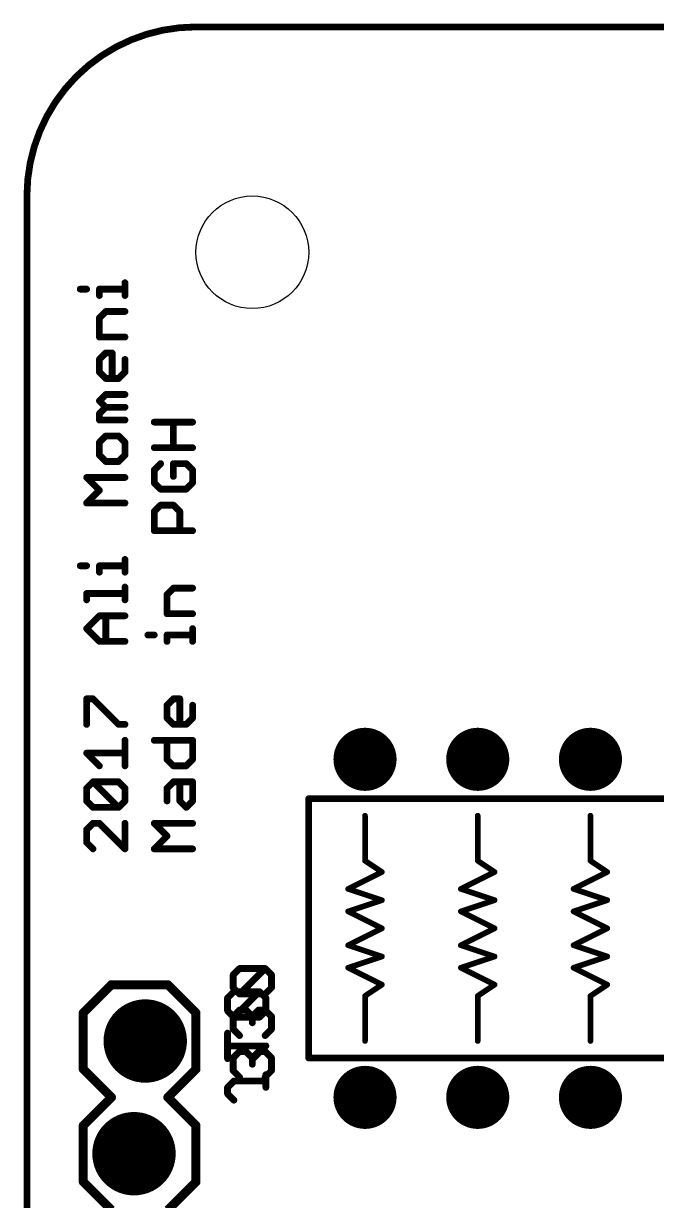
# Model space of a CAD drawing. Extents: x 0 to 144, y 0 to 53.
# Drawn here: x -0.08 to 14.19, y 26.89 to 53.42 of the extents above; entities that cross this region are included whole.
import ezdxf

# ---------------------------------------------------------------- set-up
doc = ezdxf.new("R2010")
doc.units = 0
for name, color, linetype in [('17', 94, 'CONTINUOUS'), ('20', 178, 'CONTINUOUS'), ('21', 250, 'CONTINUOUS'), ('22', 250, 'CONTINUOUS'), ('26', 250, 'CONTINUOUS'), ('28', 250, 'CONTINUOUS'), ('52', 250, 'CONTINUOUS')]:
    doc.layers.add(name, color=color, linetype=linetype)

# ---------------------------------------------------------------- blocks, each defined once
blk = doc.blocks.new('RECT')
blk.add_solid([(-0.5, -0.5), (0.5, -0.5), (-0.5, 0.5), (0.5, 0.5)])
blk = doc.blocks.new('ROUNDP')
at = {"const_width": 0.5}
blk.add_lwpolyline([(0, -0.25, 1), (0, 0.25, 1), (0, -0.25)], format="xyb", dxfattribs=at)

msp = doc.modelspace()

# ---------------------------------------------------------------- linework, layer by layer
at = {"layer": '20'}
for points, const_width in [([(3.81, 53.34, 0.4142), (0, 49.53)], 0.1524), ([(3.81, 53.3781, 1), (3.81, 53.3019)], 0.0762), ([(3.81, 53.3019, 1), (3.81, 53.3781)], 0.0762), ([(0.0381, 49.53, 1), (-0.0381, 49.53)], 0.0762), ([(-0.0381, 49.53, 1), (0.0381, 49.53)], 0.0762)]:
    msp.add_lwpolyline(points, format="xyb", dxfattribs=dict(at, const_width=const_width))
at = {"layer": '20', "const_width": 0.1524}
for points in [[(137.16, 53.34), (3.81, 53.34)], [(0, 49.53), (0, 3.81)]]:
    msp.add_lwpolyline(points, dxfattribs=at)
at = {"layer": '20'}
msp.add_circle((5.08, 48.26), 1.27, dxfattribs=at)
at = {"layer": '21', "const_width": 0.1524}
for points in [[(1.2014, 47.429), (1.3455, 47.429)], [(1.6336, 47.285), (1.6336, 47.429)], [(1.6336, 47.429), (2.2098, 47.429)], [(2.2098, 47.285), (2.2098, 47.5731)], [(1.6336, 46.7816), (1.7776, 46.9257)], [(1.7776, 46.9257), (2.2098, 46.9257)], [(1.6336, 46.3495), (1.6336, 46.7816)], [(2.2098, 46.3495), (1.6336, 46.3495)], [(1.6336, 45.8461), (1.7776, 45.9902)], [(1.6336, 45.558), (1.6336, 45.8461)], [(1.7776, 45.9902), (1.9217, 45.9902)], [(1.9217, 45.9902), (1.9217, 45.4139)], [(2.2098, 45.8461), (2.2098, 45.558)], [(1.7776, 45.4139), (1.6336, 45.558)], [(2.2098, 45.558), (2.0657, 45.4139)], [(2.0657, 45.4139), (1.7776, 45.4139)], [(1.6336, 44.9106), (1.7776, 45.0547)], [(1.7776, 45.0547), (2.2098, 45.0547)], [(1.7776, 44.7665), (1.6336, 44.9106)], [(1.6336, 44.6225), (1.7776, 44.7665)], [(1.7776, 44.7665), (2.2098, 44.7665)], [(1.6336, 44.4784), (1.6336, 44.6225)], [(2.2098, 44.4784), (1.6336, 44.4784)], [(2.8695, 44.431), (3.7338, 44.431)], [(3.3016, 43.8548), (3.3016, 44.431)], [(1.7776, 44.1191), (1.6336, 43.9751)], [(1.6336, 43.9751), (1.6336, 43.687)], [(2.0657, 44.1191), (1.7776, 44.1191)], [(2.2098, 43.9751), (2.0657, 44.1191)], [(2.2098, 43.687), (2.2098, 43.9751)], [(3.7338, 43.8548), (2.8695, 43.8548)], [(1.6336, 43.687), (1.7776, 43.5429)], [(1.7776, 43.5429), (2.0657, 43.5429)], [(2.0657, 43.5429), (2.2098, 43.687)], [(3.0135, 43.4955), (2.8695, 43.3514)], [(3.5897, 43.4955), (3.3016, 43.4955)], [(3.3016, 43.4955), (3.3016, 43.2073)], [(3.7338, 43.3514), (3.5897, 43.4955)], [(1.6336, 42.8955), (1.3455, 43.1836)], [(1.3455, 43.1836), (2.2098, 43.1836)], [(2.8695, 43.3514), (2.8695, 43.0633)], [(3.7338, 43.0633), (3.7338, 43.3514)], [(2.8695, 43.0633), (3.0135, 42.9192)], [(3.0135, 42.9192), (3.5897, 42.9192)], [(3.5897, 42.9192), (3.7338, 43.0633)], [(1.3455, 42.6074), (1.6336, 42.8955)], [(2.2098, 42.6074), (1.3455, 42.6074)], [(2.8695, 42.4159), (3.0135, 42.5599)], [(2.8695, 41.9837), (2.8695, 42.4159)], [(3.0135, 42.5599), (3.3016, 42.5599)], [(3.3016, 42.5599), (3.4457, 42.4159)], [(3.4457, 42.4159), (3.4457, 41.9837)], [(3.7338, 41.9837), (2.8695, 41.9837)], [(2.2098, 41.0482), (2.2098, 41.3363)], [(1.2014, 41.1923), (1.3455, 41.1923)], [(1.6336, 41.0482), (1.6336, 41.1923)], [(1.6336, 41.1923), (2.2098, 41.1923)], [(1.3455, 40.4245), (1.3455, 40.5686)], [(1.3455, 40.5686), (2.2098, 40.5686)], [(2.2098, 40.4245), (2.2098, 40.7126)], [(3.1576, 40.5448), (3.3016, 40.6889)], [(3.1576, 40.1127), (3.1576, 40.5448)], [(3.3016, 40.6889), (3.7338, 40.6889)], [(1.3455, 39.7771), (1.6336, 40.0652)], [(1.6336, 40.0652), (2.2098, 40.0652)], [(1.7776, 39.489), (1.7776, 40.0652)], [(3.7338, 40.1127), (3.1576, 40.1127)], [(1.6336, 39.489), (1.3455, 39.7771)], [(3.7338, 39.489), (3.7338, 39.7771)], [(2.2098, 39.489), (1.6336, 39.489)], [(2.7254, 39.6331), (2.8695, 39.6331)], [(3.1576, 39.489), (3.1576, 39.6331)], [(3.1576, 39.6331), (3.7338, 39.6331)], [(1.3455, 37.618), (1.3455, 38.1942)], [(1.3455, 38.1942), (1.4895, 38.1942)], [(1.4895, 38.1942), (2.0657, 37.618)], [(3.1576, 38.0501), (3.3016, 38.1942)], [(3.3016, 38.1942), (3.4457, 38.1942)], [(3.4457, 38.1942), (3.4457, 37.618)], [(3.1576, 37.762), (3.1576, 38.0501)], [(3.7338, 38.0501), (3.7338, 37.762)], [(2.0657, 37.618), (2.2098, 37.618)], [(3.3016, 37.618), (3.1576, 37.762)], [(3.5897, 37.618), (3.3016, 37.618)], [(3.7338, 37.762), (3.5897, 37.618)], [(2.2098, 36.6824), (2.2098, 37.2587)], [(2.8695, 37.2587), (3.7338, 37.2587)], [(3.1576, 36.8265), (3.1576, 37.2587)], [(3.7338, 37.2587), (3.7338, 36.8265)], [(1.6336, 36.6824), (1.3455, 36.9706)], [(1.3455, 36.9706), (2.2098, 36.9706)], [(3.3016, 36.6824), (3.1576, 36.8265)], [(3.7338, 36.8265), (3.5897, 36.6824)], [(3.5897, 36.6824), (3.3016, 36.6824)], [(1.3455, 36.1791), (1.4895, 36.3231)], [(1.4895, 36.3231), (2.0657, 36.3231)], [(2.0657, 35.7469), (1.4895, 36.3231)], [(2.0657, 36.3231), (2.2098, 36.1791)], [(3.1576, 36.1791), (3.3016, 36.3231)], [(3.3016, 36.3231), (3.7338, 36.3231)], [(3.4457, 35.891), (3.4457, 36.3231)], [(3.7338, 36.3231), (3.7338, 35.891)], [(1.3455, 35.891), (1.3455, 36.1791)], [(2.2098, 36.1791), (2.2098, 35.891)], [(3.1576, 35.891), (3.1576, 36.1791)], [(1.4895, 35.7469), (1.3455, 35.891)], [(2.0657, 35.7469), (1.4895, 35.7469)], [(2.2098, 35.891), (2.0657, 35.7469)], [(3.5897, 35.7469), (3.4457, 35.891)], [(3.7338, 35.891), (3.5897, 35.7469)], [(1.4895, 35.3876), (1.3455, 35.2436)], [(1.3455, 35.2436), (1.3455, 34.9555)], [(1.6336, 35.3876), (1.4895, 35.3876)], [(2.2098, 34.8114), (1.6336, 35.3876)], [(2.2098, 35.3876), (2.2098, 34.8114)], [(3.1576, 35.0995), (2.8695, 35.3876)], [(2.8695, 35.3876), (3.7338, 35.3876)], [(1.3455, 34.9555), (1.4895, 34.8114)], [(2.8695, 34.8114), (3.1576, 35.0995)], [(3.7338, 34.8114), (2.8695, 34.8114)]]:
    msp.add_lwpolyline(points, dxfattribs=at)
at = {"layer": '21', "const_width": 0.0762}
for points in [[(1.2014, 47.4671, 1), (1.2014, 47.3909)], [(1.3455, 47.3909, 1), (1.3455, 47.4671)], [(1.6717, 47.429, 1), (1.5955, 47.429)], [(1.6336, 47.4671, 1), (1.6336, 47.3909)], [(2.2479, 47.5731, 1), (2.1717, 47.5731)], [(2.2098, 47.3909, 1), (2.2098, 47.4671)], [(1.5955, 47.285, 1), (1.6717, 47.285)], [(2.1717, 47.285, 1), (2.2479, 47.285)], [(1.7776, 46.9638, 1), (1.7776, 46.8876)], [(1.8046, 46.8988, 1), (1.7507, 46.9526)], [(2.2098, 46.8876, 1), (2.2098, 46.9638)], [(1.6066, 46.8086, 1), (1.6605, 46.7547)], [(1.6717, 46.7816, 1), (1.5955, 46.7816)], [(1.6336, 46.3876, 1), (1.6336, 46.3114)], [(1.5955, 46.3495, 1), (1.6717, 46.3495)], [(2.2098, 46.3114, 1), (2.2098, 46.3876)], [(1.6066, 45.8731, 1), (1.6605, 45.8192)], [(1.6717, 45.8461, 1), (1.5955, 45.8461)], [(1.7776, 46.0283, 1), (1.7776, 45.9521)], [(1.8046, 45.9632, 1), (1.7507, 46.0171)], [(1.9598, 45.9902, 1), (1.8836, 45.9902)], [(1.9217, 45.9521, 1), (1.9217, 46.0283)], [(2.2479, 45.8461, 1), (2.1717, 45.8461)], [(1.6605, 45.5849, 1), (1.6066, 45.5311)], [(2.2367, 45.5311, 1), (2.1829, 45.5849)], [(1.5955, 45.558, 1), (1.6717, 45.558)], [(1.7776, 45.452, 1), (1.7776, 45.3758)], [(1.7507, 45.387, 1), (1.8046, 45.4409)], [(1.8836, 45.4139, 1), (1.9598, 45.4139)], [(2.0388, 45.4409, 1), (2.0927, 45.387)], [(2.0657, 45.3758, 1), (2.0657, 45.452)], [(2.1717, 45.558, 1), (2.2479, 45.558)], [(1.7776, 45.0928, 1), (1.7776, 45.0166)], [(1.8046, 45.0277, 1), (1.7507, 45.0816)], [(2.2098, 45.0166, 1), (2.2098, 45.0928)], [(1.6605, 44.9375, 1), (1.6066, 44.8837)], [(1.6066, 44.9375, 1), (1.6605, 44.8837)], [(1.7776, 44.8046, 1), (1.7776, 44.7284)], [(1.8046, 44.7396, 1), (1.7507, 44.7935)], [(2.2098, 44.7284, 1), (2.2098, 44.8046)], [(1.6066, 44.6494, 1), (1.6605, 44.5955)], [(1.6717, 44.6225, 1), (1.5955, 44.6225)], [(1.7507, 44.7396, 1), (1.8046, 44.7935)], [(1.6336, 44.5165, 1), (1.6336, 44.4403)], [(1.5955, 44.4784, 1), (1.6717, 44.4784)], [(2.2098, 44.4403, 1), (2.2098, 44.5165)], [(2.8695, 44.4691, 1), (2.8695, 44.3929)], [(3.3397, 44.431, 1), (3.2635, 44.431)], [(3.7338, 44.3929, 1), (3.7338, 44.4691)], [(1.6717, 43.9751, 1), (1.5955, 43.9751)], [(1.7776, 44.1572, 1), (1.7776, 44.081)], [(1.8046, 44.0922, 1), (1.7507, 44.1461)], [(2.0927, 44.1461, 1), (2.0388, 44.0922)], [(2.0657, 44.081, 1), (2.0657, 44.1572)], [(2.2479, 43.9751, 1), (2.1717, 43.9751)], [(1.6066, 44.002, 1), (1.6605, 43.9481)], [(2.1829, 43.9481, 1), (2.2367, 44.002)], [(2.8695, 43.8929, 1), (2.8695, 43.8167)], [(3.2635, 43.8548, 1), (3.3397, 43.8548)], [(3.7338, 43.8167, 1), (3.7338, 43.8929)], [(1.6605, 43.7139, 1), (1.6066, 43.66)], [(1.5955, 43.687, 1), (1.6717, 43.687)], [(1.7776, 43.581, 1), (1.7776, 43.5048)], [(1.7507, 43.516, 1), (1.8046, 43.5699)], [(2.0388, 43.5699, 1), (2.0927, 43.516)], [(2.0657, 43.5048, 1), (2.0657, 43.581)], [(2.1717, 43.687, 1), (2.2479, 43.687)], [(2.2367, 43.66, 1), (2.1829, 43.7139)], [(3.0405, 43.4685, 1), (2.9866, 43.5224)], [(3.3016, 43.5336, 1), (3.3016, 43.4574)], [(3.3397, 43.4955, 1), (3.2635, 43.4955)], [(3.6167, 43.5224, 1), (3.5628, 43.4685)], [(3.5897, 43.4574, 1), (3.5897, 43.5336)], [(1.3724, 43.2106, 1), (1.3185, 43.1567)], [(1.3455, 43.2217, 1), (1.3455, 43.1455)], [(2.2098, 43.1455, 1), (2.2098, 43.2217)], [(2.9076, 43.3514, 1), (2.8314, 43.3514)], [(2.8425, 43.3783, 1), (2.8964, 43.3245)], [(3.2635, 43.2073, 1), (3.3397, 43.2073)], [(3.7719, 43.3514, 1), (3.6957, 43.3514)], [(3.7069, 43.3245, 1), (3.7607, 43.3783)], [(2.8964, 43.0902, 1), (2.8425, 43.0363)], [(2.8314, 43.0633, 1), (2.9076, 43.0633)], [(3.0135, 42.9573, 1), (3.0135, 42.8811)], [(2.9866, 42.8923, 1), (3.0405, 42.9462)], [(3.5628, 42.9462, 1), (3.6167, 42.8923)], [(3.5897, 42.8811, 1), (3.5897, 42.9573)], [(3.6957, 43.0633, 1), (3.7719, 43.0633)], [(3.7607, 43.0363, 1), (3.7069, 43.0902)], [(1.6605, 42.8686, 1), (1.6066, 42.9224)], [(1.6066, 42.8686, 1), (1.6605, 42.9224)], [(1.3455, 42.6455, 1), (1.3455, 42.5693)], [(1.3185, 42.6343, 1), (1.3724, 42.5805)], [(2.2098, 42.5693, 1), (2.2098, 42.6455)], [(2.8425, 42.4428, 1), (2.8964, 42.3889)], [(2.9076, 42.4159, 1), (2.8314, 42.4159)], [(3.0135, 42.598, 1), (3.0135, 42.5218)], [(3.0405, 42.533, 1), (2.9866, 42.5869)], [(3.3286, 42.5869, 1), (3.2747, 42.533)], [(3.3016, 42.5218, 1), (3.3016, 42.598)], [(3.4838, 42.4159, 1), (3.4076, 42.4159)], [(3.4187, 42.3889, 1), (3.4726, 42.4428)], [(2.8695, 42.0218, 1), (2.8695, 41.9456)], [(2.8314, 41.9837, 1), (2.9076, 41.9837)], [(3.4076, 41.9837, 1), (3.4838, 41.9837)], [(3.7338, 41.9456, 1), (3.7338, 42.0218)], [(2.2479, 41.3363, 1), (2.1717, 41.3363)], [(1.2014, 41.2304, 1), (1.2014, 41.1542)], [(1.3455, 41.1542, 1), (1.3455, 41.2304)], [(1.6717, 41.1923, 1), (1.5955, 41.1923)], [(1.6336, 41.2304, 1), (1.6336, 41.1542)], [(2.2098, 41.1542, 1), (2.2098, 41.2304)], [(1.5955, 41.0482, 1), (1.6717, 41.0482)], [(2.1717, 41.0482, 1), (2.2479, 41.0482)], [(1.3836, 40.5686, 1), (1.3074, 40.5686)], [(1.3455, 40.6067, 1), (1.3455, 40.5305)], [(2.2479, 40.7126, 1), (2.1717, 40.7126)], [(2.2098, 40.5305, 1), (2.2098, 40.6067)], [(3.1306, 40.5718, 1), (3.1845, 40.5179)], [(3.1957, 40.5448, 1), (3.1195, 40.5448)], [(3.3016, 40.727, 1), (3.3016, 40.6508)], [(3.3286, 40.662, 1), (3.2747, 40.7158)], [(3.7338, 40.6508, 1), (3.7338, 40.727)], [(1.3074, 40.4245, 1), (1.3836, 40.4245)], [(2.1717, 40.4245, 1), (2.2479, 40.4245)], [(1.6336, 40.1033, 1), (1.6336, 40.0271)], [(1.6605, 40.0383, 1), (1.6066, 40.0922)], [(1.8157, 40.0652, 1), (1.7395, 40.0652)], [(2.2098, 40.0271, 1), (2.2098, 40.1033)], [(3.1576, 40.1508, 1), (3.1576, 40.0746)], [(3.1195, 40.1127, 1), (3.1957, 40.1127)], [(3.7338, 40.0746, 1), (3.7338, 40.1508)], [(1.3724, 39.8041, 1), (1.3185, 39.7502)], [(1.3185, 39.8041, 1), (1.3724, 39.7502)], [(3.7719, 39.7771, 1), (3.6957, 39.7771)], [(1.6336, 39.5271, 1), (1.6336, 39.4509)], [(1.6066, 39.4621, 1), (1.6605, 39.5159)], [(2.2098, 39.4509, 1), (2.2098, 39.5271)], [(2.7254, 39.6712, 1), (2.7254, 39.595)], [(2.8695, 39.595, 1), (2.8695, 39.6712)], [(3.1957, 39.6331, 1), (3.1195, 39.6331)], [(3.1576, 39.6712, 1), (3.1576, 39.595)], [(3.7338, 39.595, 1), (3.7338, 39.6712)], [(1.7395, 39.489, 1), (1.8157, 39.489)], [(3.1195, 39.489, 1), (3.1957, 39.489)], [(3.6957, 39.489, 1), (3.7719, 39.489)], [(1.3836, 38.1942, 1), (1.3074, 38.1942)], [(1.3455, 38.2323, 1), (1.3455, 38.1561)], [(1.5165, 38.2211, 1), (1.4626, 38.1672)], [(1.4895, 38.1561, 1), (1.4895, 38.2323)], [(3.3016, 38.2323, 1), (3.3016, 38.1561)], [(3.3286, 38.1672, 1), (3.2747, 38.2211)], [(3.4838, 38.1942, 1), (3.4076, 38.1942)], [(3.4457, 38.1561, 1), (3.4457, 38.2323)], [(3.1306, 38.0771, 1), (3.1845, 38.0232)], [(3.1957, 38.0501, 1), (3.1195, 38.0501)], [(3.7719, 38.0501, 1), (3.6957, 38.0501)], [(2.0657, 37.6561, 1), (2.0657, 37.5799)], [(2.0388, 37.591, 1), (2.0927, 37.6449)], [(2.2098, 37.5799, 1), (2.2098, 37.6561)], [(3.1845, 37.789, 1), (3.1306, 37.7351)], [(3.1195, 37.762, 1), (3.1957, 37.762)], [(3.3016, 37.6561, 1), (3.3016, 37.5799)], [(3.2747, 37.591, 1), (3.3286, 37.6449)], [(3.5628, 37.6449, 1), (3.6167, 37.591)], [(3.5897, 37.5799, 1), (3.5897, 37.6561)], [(3.6957, 37.762, 1), (3.7719, 37.762)], [(3.7607, 37.7351, 1), (3.7069, 37.789)], [(1.3074, 37.618, 1), (1.3836, 37.618)], [(3.4076, 37.618, 1), (3.4838, 37.618)], [(2.2479, 37.2587, 1), (2.1717, 37.2587)], [(2.8695, 37.2968, 1), (2.8695, 37.2206)], [(3.1957, 37.2587, 1), (3.1195, 37.2587)], [(3.7719, 37.2587, 1), (3.6957, 37.2587)], [(3.7338, 37.2206, 1), (3.7338, 37.2968)], [(1.3724, 36.9975, 1), (1.3185, 36.9436)], [(1.3455, 37.0087, 1), (1.3455, 36.9325)], [(2.2098, 36.9325, 1), (2.2098, 37.0087)], [(3.1845, 36.8534, 1), (3.1306, 36.7996)], [(3.7607, 36.7996, 1), (3.7069, 36.8534)], [(1.6066, 36.6555, 1), (1.6605, 36.7094)], [(2.1717, 36.6824, 1), (2.2479, 36.6824)], [(3.1195, 36.8265, 1), (3.1957, 36.8265)], [(3.3016, 36.7205, 1), (3.3016, 36.6443)], [(3.2747, 36.6555, 1), (3.3286, 36.7094)], [(3.5628, 36.7094, 1), (3.6167, 36.6555)], [(3.5897, 36.6443, 1), (3.5897, 36.7205)], [(3.6957, 36.8265, 1), (3.7719, 36.8265)], [(1.5165, 36.3501, 1), (1.4626, 36.2962)], [(1.4895, 36.3612, 1), (1.4895, 36.285)], [(1.5165, 36.2962, 1), (1.4626, 36.3501)], [(2.0927, 36.3501, 1), (2.0388, 36.2962)], [(2.0657, 36.285, 1), (2.0657, 36.3612)], [(3.3016, 36.3612, 1), (3.3016, 36.285)], [(3.3286, 36.2962, 1), (3.2747, 36.3501)], [(3.4838, 36.3231, 1), (3.4076, 36.3231)], [(3.7719, 36.3231, 1), (3.6957, 36.3231)], [(3.7338, 36.285, 1), (3.7338, 36.3612)], [(1.3836, 36.1791, 1), (1.3074, 36.1791)], [(1.3185, 36.206, 1), (1.3724, 36.1522)], [(2.2479, 36.1791, 1), (2.1717, 36.1791)], [(2.1829, 36.1522, 1), (2.2367, 36.206)], [(3.1957, 36.1791, 1), (3.1195, 36.1791)], [(3.1306, 36.206, 1), (3.1845, 36.1522)], [(1.3724, 35.9179, 1), (1.3185, 35.864)], [(1.3074, 35.891, 1), (1.3836, 35.891)], [(1.4895, 35.785, 1), (1.4895, 35.7088)], [(2.0657, 35.7088, 1), (2.0657, 35.785)], [(2.1717, 35.891, 1), (2.2479, 35.891)], [(2.2367, 35.864, 1), (2.1829, 35.9179)], [(3.1195, 35.891, 1), (3.1957, 35.891)], [(3.4726, 35.9179, 1), (3.4187, 35.864)], [(3.4076, 35.891, 1), (3.4838, 35.891)], [(3.6957, 35.891, 1), (3.7719, 35.891)], [(3.7607, 35.864, 1), (3.7069, 35.9179)], [(1.4626, 35.72, 1), (1.5165, 35.7739)], [(2.0388, 35.7739, 1), (2.0927, 35.72)], [(2.0388, 35.72, 1), (2.0927, 35.7739)], [(3.5628, 35.7739, 1), (3.6167, 35.72)], [(3.5628, 35.72, 1), (3.6167, 35.7739)], [(1.3185, 35.2705, 1), (1.3724, 35.2166)], [(1.3836, 35.2436, 1), (1.3074, 35.2436)], [(1.4895, 35.4257, 1), (1.4895, 35.3495)], [(1.5165, 35.3607, 1), (1.4626, 35.4146)], [(1.6605, 35.4146, 1), (1.6066, 35.3607)], [(1.6336, 35.3495, 1), (1.6336, 35.4257)], [(2.2479, 35.3876, 1), (2.1717, 35.3876)], [(2.8964, 35.4146, 1), (2.8425, 35.3607)], [(2.8695, 35.4257, 1), (2.8695, 35.3495)], [(3.7338, 35.3495, 1), (3.7338, 35.4257)], [(1.3724, 34.9824, 1), (1.3185, 34.9285)], [(3.1845, 35.0726, 1), (3.1306, 35.1265)], [(3.1306, 35.0726, 1), (3.1845, 35.1265)], [(1.3074, 34.9555, 1), (1.3836, 34.9555)], [(1.4626, 34.7845, 1), (1.5165, 34.8383)], [(2.1717, 34.8114, 1), (2.2479, 34.8114)], [(2.1829, 34.7845, 1), (2.2367, 34.8383)], [(2.8695, 34.8495, 1), (2.8695, 34.7733)], [(2.8425, 34.8383, 1), (2.8964, 34.7845)], [(3.7338, 34.7733, 1), (3.7338, 34.8495)]]:
    msp.add_lwpolyline(points, format="xyb", dxfattribs=at)
at = {"layer": '22'}
for points, const_width in [([(6.35, 35.941), (26.67, 35.941)], 0.1524), ([(6.35, 35.941), (6.35, 30.099)], 0.1524), ([(7.62, 34.544), (7.62, 35.56)], 0.127), ([(10.16, 34.544), (10.16, 35.56)], 0.127), ([(12.7, 34.544), (12.7, 35.56)], 0.127), ([(8.001, 34.29), (7.62, 34.544)], 0.127), ([(10.541, 34.29), (10.16, 34.544)], 0.127), ([(13.081, 34.29), (12.7, 34.544)], 0.127), ([(7.239, 33.909), (8.001, 34.29)], 0.127), ([(9.779, 33.909), (10.541, 34.29)], 0.127), ([(12.319, 33.909), (13.081, 34.29)], 0.127), ([(8.001, 33.655), (7.239, 33.909)], 0.127), ([(10.541, 33.655), (9.779, 33.909)], 0.127), ([(13.081, 33.655), (12.319, 33.909)], 0.127), ([(7.239, 33.401), (8.001, 33.655)], 0.127), ([(9.779, 33.401), (10.541, 33.655)], 0.127), ([(12.319, 33.401), (13.081, 33.655)], 0.127), ([(8.001, 33.02), (7.239, 33.401)], 0.127), ([(10.541, 33.02), (9.779, 33.401)], 0.127), ([(13.081, 33.02), (12.319, 33.401)], 0.127), ([(8.001, 33.02), (7.239, 32.639)], 0.127), ([(10.541, 33.02), (9.779, 32.639)], 0.127), ([(13.081, 33.02), (12.319, 32.639)], 0.127), ([(7.239, 32.639), (8.001, 32.385)], 0.127), ([(9.779, 32.639), (10.541, 32.385)], 0.127), ([(12.319, 32.639), (13.081, 32.385)], 0.127), ([(8.001, 32.385), (7.239, 32.131)], 0.127), ([(10.541, 32.385), (9.779, 32.131)], 0.127), ([(13.081, 32.385), (12.319, 32.131)], 0.127), ([(7.239, 32.131), (8.001, 31.75)], 0.127), ([(9.779, 32.131), (10.541, 31.75)], 0.127), ([(12.319, 32.131), (13.081, 31.75)], 0.127), ([(1.905, 31.75), (1.27, 31.115)], 0.2032), ([(3.175, 31.75), (1.905, 31.75)], 0.2032), ([(3.81, 31.115), (3.175, 31.75)], 0.2032), ([(8.001, 31.75), (7.62, 31.496)], 0.127), ([(10.541, 31.75), (10.16, 31.496)], 0.127), ([(13.081, 31.75), (12.7, 31.496)], 0.127), ([(7.62, 31.496), (7.62, 30.48)], 0.127), ([(10.16, 31.496), (10.16, 30.48)], 0.127), ([(12.7, 31.496), (12.7, 30.48)], 0.127), ([(1.27, 31.115), (1.27, 29.845)], 0.2032), ([(3.81, 29.845), (3.81, 31.115)], 0.2032), ([(26.67, 30.099), (6.35, 30.099)], 0.1524), ([(1.27, 29.845), (1.905, 29.21)], 0.2032), ([(3.175, 29.21), (3.81, 29.845)], 0.2032), ([(1.905, 29.21), (1.27, 28.575)], 0.2032), ([(3.81, 28.575), (3.175, 29.21)], 0.2032), ([(1.27, 28.575), (1.27, 27.305)], 0.2032), ([(3.81, 27.305), (3.81, 28.575)], 0.2032), ([(1.905, 26.67), (1.27, 27.305)], 0.2032), ([(3.81, 27.305), (3.175, 26.67)], 0.2032)]:
    msp.add_lwpolyline(points, dxfattribs=dict(at, const_width=const_width))
for points, const_width in [([(6.35, 35.9791, 1), (6.35, 35.9029)], 0.0762), ([(6.3881, 35.941, 1), (6.3119, 35.941)], 0.0762), ([(7.6517, 35.56, 1), (7.5883, 35.56)], 0.0635), ([(10.1918, 35.56, 1), (10.1282, 35.56)], 0.0635), ([(12.7318, 35.56, 1), (12.6683, 35.56)], 0.0635), ([(7.6376, 34.5704, 1), (7.6024, 34.5176)], 0.0635), ([(7.5883, 34.544, 1), (7.6517, 34.544)], 0.0635), ([(10.1282, 34.544, 1), (10.1918, 34.544)], 0.0635), ([(10.1776, 34.5704, 1), (10.1424, 34.5176)], 0.0635), ([(12.7176, 34.5704, 1), (12.6824, 34.5176)], 0.0635), ([(12.6683, 34.544, 1), (12.7318, 34.544)], 0.0635), ([(7.9834, 34.2636, 1), (8.0186, 34.3164)], 0.0635), ([(8.0152, 34.2616, 1), (7.9868, 34.3184)], 0.0635), ([(10.5234, 34.2636, 1), (10.5586, 34.3164)], 0.0635), ([(10.5552, 34.2616, 1), (10.5268, 34.3184)], 0.0635), ([(13.0634, 34.2636, 1), (13.0986, 34.3164)], 0.0635), ([(13.0952, 34.2616, 1), (13.0668, 34.3184)], 0.0635), ([(7.249, 33.9391, 1), (7.229, 33.8789)], 0.0635), ([(7.2248, 33.9374, 1), (7.2532, 33.8806)], 0.0635), ([(9.789, 33.9391, 1), (9.769, 33.8789)], 0.0635), ([(9.7648, 33.9374, 1), (9.7932, 33.8806)], 0.0635), ([(12.329, 33.9391, 1), (12.309, 33.8789)], 0.0635), ([(12.3048, 33.9374, 1), (12.3332, 33.8806)], 0.0635), ([(8.011, 33.6249, 1), (7.991, 33.6851)], 0.0635), ([(7.991, 33.6249, 1), (8.011, 33.6851)], 0.0635), ([(10.551, 33.6249, 1), (10.531, 33.6851)], 0.0635), ([(10.531, 33.6249, 1), (10.551, 33.6851)], 0.0635), ([(13.091, 33.6249, 1), (13.071, 33.6851)], 0.0635), ([(13.071, 33.6249, 1), (13.091, 33.6851)], 0.0635), ([(7.2532, 33.4294, 1), (7.2248, 33.3726)], 0.0635), ([(7.229, 33.4311, 1), (7.249, 33.3709)], 0.0635), ([(9.7932, 33.4294, 1), (9.7648, 33.3726)], 0.0635), ([(9.769, 33.4311, 1), (9.789, 33.3709)], 0.0635), ([(12.3332, 33.4294, 1), (12.3048, 33.3726)], 0.0635), ([(12.309, 33.4311, 1), (12.329, 33.3709)], 0.0635), ([(7.9868, 32.9916, 1), (8.0152, 33.0484)], 0.0635), ([(8.0152, 32.9916, 1), (7.9868, 33.0484)], 0.0635), ([(10.5268, 32.9916, 1), (10.5552, 33.0484)], 0.0635), ([(10.5552, 32.9916, 1), (10.5268, 33.0484)], 0.0635), ([(13.0668, 32.9916, 1), (13.0952, 33.0484)], 0.0635), ([(13.0952, 32.9916, 1), (13.0668, 33.0484)], 0.0635), ([(7.249, 32.6691, 1), (7.229, 32.6089)], 0.0635), ([(7.2248, 32.6674, 1), (7.2532, 32.6106)], 0.0635), ([(9.789, 32.6691, 1), (9.769, 32.6089)], 0.0635), ([(9.7648, 32.6674, 1), (9.7932, 32.6106)], 0.0635), ([(12.329, 32.6691, 1), (12.309, 32.6089)], 0.0635), ([(12.3048, 32.6674, 1), (12.3332, 32.6106)], 0.0635), ([(8.011, 32.3549, 1), (7.991, 32.4151)], 0.0635), ([(7.991, 32.3549, 1), (8.011, 32.4151)], 0.0635), ([(10.551, 32.3549, 1), (10.531, 32.4151)], 0.0635), ([(10.531, 32.3549, 1), (10.551, 32.4151)], 0.0635), ([(13.091, 32.3549, 1), (13.071, 32.4151)], 0.0635), ([(13.071, 32.3549, 1), (13.091, 32.4151)], 0.0635), ([(7.2532, 32.1594, 1), (7.2248, 32.1026)], 0.0635), ([(7.229, 32.1611, 1), (7.249, 32.1009)], 0.0635), ([(9.7932, 32.1594, 1), (9.7648, 32.1026)], 0.0635), ([(9.769, 32.1611, 1), (9.789, 32.1009)], 0.0635), ([(12.3332, 32.1594, 1), (12.3048, 32.1026)], 0.0635), ([(12.309, 32.1611, 1), (12.329, 32.1009)], 0.0635), ([(1.905, 31.8008, 1), (1.905, 31.6992)], 0.1016), ([(1.9409, 31.7141, 1), (1.8691, 31.7859)], 0.1016), ([(3.2109, 31.7859, 1), (3.1391, 31.7141)], 0.1016), ([(3.175, 31.6992, 1), (3.175, 31.8008)], 0.1016), ([(8.0186, 31.7236, 1), (7.9834, 31.7764)], 0.0635), ([(7.9868, 31.7216, 1), (8.0152, 31.7784)], 0.0635), ([(10.5586, 31.7236, 1), (10.5234, 31.7764)], 0.0635), ([(10.5268, 31.7216, 1), (10.5552, 31.7784)], 0.0635), ([(13.0986, 31.7236, 1), (13.0634, 31.7764)], 0.0635), ([(13.0668, 31.7216, 1), (13.0952, 31.7784)], 0.0635), ([(7.6024, 31.5224, 1), (7.6376, 31.4696)], 0.0635), ([(7.6517, 31.496, 1), (7.5883, 31.496)], 0.0635), ([(10.1918, 31.496, 1), (10.1282, 31.496)], 0.0635), ([(10.1424, 31.5224, 1), (10.1776, 31.4696)], 0.0635), ([(12.6824, 31.5224, 1), (12.7176, 31.4696)], 0.0635), ([(12.7318, 31.496, 1), (12.6683, 31.496)], 0.0635), ([(1.3208, 31.115, 1), (1.2192, 31.115)], 0.1016), ([(1.2341, 31.1509, 1), (1.3059, 31.0791)], 0.1016), ([(3.8608, 31.115, 1), (3.7592, 31.115)], 0.1016), ([(3.7741, 31.0791, 1), (3.8459, 31.1509)], 0.1016), ([(7.5883, 30.48, 1), (7.6517, 30.48)], 0.0635), ([(10.1282, 30.48, 1), (10.1918, 30.48)], 0.0635), ([(12.6683, 30.48, 1), (12.7318, 30.48)], 0.0635), ([(6.35, 30.1371, 1), (6.35, 30.0609)], 0.0762), ([(6.3119, 30.099, 1), (6.3881, 30.099)], 0.0762), ([(1.3059, 29.8809, 1), (1.2341, 29.8091)], 0.1016), ([(1.2192, 29.845, 1), (1.3208, 29.845)], 0.1016), ([(3.7592, 29.845, 1), (3.8608, 29.845)], 0.1016), ([(3.8459, 29.8091, 1), (3.7741, 29.8809)], 0.1016), ([(1.9409, 29.1741, 1), (1.8691, 29.2459)], 0.1016), ([(1.8691, 29.1741, 1), (1.9409, 29.2459)], 0.1016), ([(3.2109, 29.2459, 1), (3.1391, 29.1741)], 0.1016), ([(3.1391, 29.2459, 1), (3.2109, 29.1741)], 0.1016), ([(1.3208, 28.575, 1), (1.2192, 28.575)], 0.1016), ([(1.2341, 28.6109, 1), (1.3059, 28.5391)], 0.1016), ([(3.8608, 28.575, 1), (3.7592, 28.575)], 0.1016), ([(3.7741, 28.5391, 1), (3.8459, 28.6109)], 0.1016), ([(1.3059, 27.3409, 1), (1.2341, 27.2691)], 0.1016), ([(1.2192, 27.305, 1), (1.3208, 27.305)], 0.1016), ([(3.7592, 27.305, 1), (3.8608, 27.305)], 0.1016), ([(3.8459, 27.2691, 1), (3.7741, 27.3409)], 0.1016)]:
    msp.add_lwpolyline(points, format="xyb", dxfattribs=dict(at, const_width=const_width))
at = {"layer": '26', "const_width": 0.1524}
for points in [[(4.6653, 31.5939), (4.5212, 31.4499)], [(5.2415, 31.5939), (4.6653, 31.5939)], [(4.6653, 31.0177), (5.2415, 31.5939)], [(5.3855, 31.4499), (5.2415, 31.5939)], [(4.5212, 31.4499), (4.5212, 31.1617)], [(5.3855, 31.1617), (5.3855, 31.4499)], [(4.5212, 31.1617), (4.6653, 31.0177)], [(4.6653, 31.0177), (5.2415, 31.0177)], [(5.2415, 31.0177), (5.3855, 31.1617)], [(4.5212, 30.0822), (4.5212, 30.6584)], [(5.3855, 30.3703), (4.5212, 30.3703)], [(5.0974, 30.0822), (5.3855, 30.3703)], [(5.3855, 29.4348), (5.3855, 29.7229)], [(4.5212, 29.4348), (4.6653, 29.5788)], [(4.5212, 29.2907), (4.5212, 29.4348)], [(4.6653, 29.5788), (5.3855, 29.5788)], [(4.6653, 29.1466), (4.5212, 29.2907)]]:
    msp.add_lwpolyline(points, dxfattribs=at)
at = {"layer": '26', "const_width": 0.0762}
for points in [[(4.6653, 31.632, 1), (4.6653, 31.5558)], [(4.6922, 31.567, 1), (4.6383, 31.6208)], [(5.2684, 31.6208, 1), (5.2145, 31.567)], [(5.2684, 31.567, 1), (5.2145, 31.6208)], [(5.2415, 31.5558, 1), (5.2415, 31.632)], [(4.5593, 31.4499, 1), (4.4831, 31.4499)], [(4.4943, 31.4768, 1), (4.5481, 31.4229)], [(5.4236, 31.4499, 1), (5.3474, 31.4499)], [(5.3586, 31.4229, 1), (5.4125, 31.4768)], [(4.5481, 31.1887, 1), (4.4943, 31.1348)], [(4.4831, 31.1617, 1), (4.5593, 31.1617)], [(4.6383, 31.0446, 1), (4.6922, 30.9907)], [(4.6653, 31.0558, 1), (4.6653, 30.9796)], [(4.6383, 30.9907, 1), (4.6922, 31.0446)], [(5.2145, 31.0446, 1), (5.2684, 30.9907)], [(5.2415, 30.9796, 1), (5.2415, 31.0558)], [(5.3474, 31.1617, 1), (5.4236, 31.1617)], [(5.4125, 31.1348, 1), (5.3586, 31.1887)], [(4.5593, 30.6584, 1), (4.4831, 30.6584)], [(4.5212, 30.4084, 1), (4.5212, 30.3322)], [(5.4125, 30.3433, 1), (5.3586, 30.3972)], [(5.3855, 30.3322, 1), (5.3855, 30.4084)], [(4.4831, 30.0822, 1), (4.5593, 30.0822)], [(5.0705, 30.1091, 1), (5.1244, 30.0552)], [(5.4236, 29.7229, 1), (5.3474, 29.7229)], [(4.5593, 29.4348, 1), (4.4831, 29.4348)], [(4.4943, 29.4617, 1), (4.5481, 29.4078)], [(4.6653, 29.6169, 1), (4.6653, 29.5407)], [(4.6922, 29.5519, 1), (4.6383, 29.6058)], [(5.3474, 29.4348, 1), (5.4236, 29.4348)], [(5.3855, 29.5407, 1), (5.3855, 29.6169)], [(4.4831, 29.2907, 1), (4.5593, 29.2907)], [(4.5481, 29.3176, 1), (4.4943, 29.2638)], [(4.6383, 29.1197, 1), (4.6922, 29.1736)]]:
    msp.add_lwpolyline(points, format="xyb", dxfattribs=at)
at = {"layer": '28', "const_width": 0.1524}
for points in [[(4.7923, 32.1145), (4.6482, 31.9704)], [(5.3685, 32.1145), (4.7923, 32.1145)], [(4.7923, 31.5382), (5.3685, 32.1145)], [(5.5125, 31.9704), (5.3685, 32.1145)], [(4.6482, 31.9704), (4.6482, 31.6823)], [(5.5125, 31.6823), (5.5125, 31.9704)], [(4.6482, 31.6823), (4.7923, 31.5382)], [(4.7923, 31.5382), (5.3685, 31.5382)], [(5.3685, 31.5382), (5.5125, 31.6823)], [(4.7923, 31.1789), (4.6482, 31.0349)], [(4.6482, 31.0349), (4.6482, 30.7468)], [(4.9363, 31.1789), (4.7923, 31.1789)], [(5.0804, 31.0349), (4.9363, 31.1789)], [(5.2244, 31.1789), (5.0804, 31.0349)], [(5.0804, 31.0349), (5.0804, 30.8908)], [(5.3685, 31.1789), (5.2244, 31.1789)], [(5.5125, 31.0349), (5.3685, 31.1789)], [(5.5125, 30.7468), (5.5125, 31.0349)], [(4.6482, 30.7468), (4.7923, 30.6027)], [(5.3685, 30.6027), (5.5125, 30.7468)], [(4.7923, 30.2434), (4.6482, 30.0994)], [(4.9363, 30.2434), (4.7923, 30.2434)], [(5.0804, 30.0994), (4.9363, 30.2434)], [(5.2244, 30.2434), (5.0804, 30.0994)], [(5.3685, 30.2434), (5.2244, 30.2434)], [(5.5125, 30.0994), (5.3685, 30.2434)], [(4.6482, 30.0994), (4.6482, 29.8113)], [(5.0804, 30.0994), (5.0804, 29.9553)], [(5.5125, 29.8113), (5.5125, 30.0994)], [(4.6482, 29.8113), (4.7923, 29.6672)], [(5.3685, 29.6672), (5.5125, 29.8113)]]:
    msp.add_lwpolyline(points, dxfattribs=at)
at = {"layer": '28', "const_width": 0.0762}
for points in [[(4.7923, 32.1526, 1), (4.7923, 32.0764)], [(4.8192, 32.0875, 1), (4.7653, 32.1414)], [(5.3954, 32.1414, 1), (5.3415, 32.0875)], [(5.3954, 32.0875, 1), (5.3415, 32.1414)], [(5.3685, 32.0764, 1), (5.3685, 32.1526)], [(4.6863, 31.9704, 1), (4.6101, 31.9704)], [(4.6213, 31.9973, 1), (4.6751, 31.9435)], [(5.5506, 31.9704, 1), (5.4744, 31.9704)], [(5.4856, 31.9435, 1), (5.5395, 31.9973)], [(4.6101, 31.6823, 1), (4.6863, 31.6823)], [(4.6751, 31.7092, 1), (4.6213, 31.6554)], [(4.7653, 31.5652, 1), (4.8192, 31.5113)], [(4.7923, 31.5763, 1), (4.7923, 31.5001)], [(4.7653, 31.5113, 1), (4.8192, 31.5652)], [(5.3415, 31.5652, 1), (5.3954, 31.5113)], [(5.3685, 31.5001, 1), (5.3685, 31.5763)], [(5.4744, 31.6823, 1), (5.5506, 31.6823)], [(5.5395, 31.6554, 1), (5.4856, 31.7092)], [(4.6863, 31.0349, 1), (4.6101, 31.0349)], [(4.6213, 31.0618, 1), (4.6751, 31.0079)], [(4.7923, 31.217, 1), (4.7923, 31.1408)], [(4.8192, 31.152, 1), (4.7653, 31.2059)], [(4.9633, 31.2059, 1), (4.9094, 31.152)], [(4.9363, 31.1408, 1), (4.9363, 31.217)], [(5.0534, 31.0618, 1), (5.1073, 31.0079)], [(5.1185, 31.0349, 1), (5.0423, 31.0349)], [(5.0534, 31.0079, 1), (5.1073, 31.0618)], [(5.2244, 31.217, 1), (5.2244, 31.1408)], [(5.2514, 31.152, 1), (5.1975, 31.2059)], [(5.3954, 31.2059, 1), (5.3415, 31.152)], [(5.3685, 31.1408, 1), (5.3685, 31.217)], [(5.5506, 31.0349, 1), (5.4744, 31.0349)], [(5.4856, 31.0079, 1), (5.5395, 31.0618)], [(4.6751, 30.7737, 1), (4.6213, 30.7198)], [(4.6101, 30.7468, 1), (4.6863, 30.7468)], [(5.0423, 30.8908, 1), (5.1185, 30.8908)], [(5.4744, 30.7468, 1), (5.5506, 30.7468)], [(5.5395, 30.7198, 1), (5.4856, 30.7737)], [(4.7653, 30.5758, 1), (4.8192, 30.6297)], [(5.3415, 30.6297, 1), (5.3954, 30.5758)], [(4.7923, 30.2815, 1), (4.7923, 30.2053)], [(4.8192, 30.2165, 1), (4.7653, 30.2704)], [(4.9633, 30.2704, 1), (4.9094, 30.2165)], [(4.9363, 30.2053, 1), (4.9363, 30.2815)], [(5.2244, 30.2815, 1), (5.2244, 30.2053)], [(5.2514, 30.2165, 1), (5.1975, 30.2704)], [(5.3954, 30.2704, 1), (5.3415, 30.2165)], [(5.3685, 30.2053, 1), (5.3685, 30.2815)], [(4.6863, 30.0994, 1), (4.6101, 30.0994)], [(4.6213, 30.1263, 1), (4.6751, 30.0724)], [(5.0534, 30.1263, 1), (5.1073, 30.0724)], [(5.1185, 30.0994, 1), (5.0423, 30.0994)], [(5.0423, 29.9553, 1), (5.1185, 29.9553)], [(5.0534, 30.0724, 1), (5.1073, 30.1263)], [(5.5506, 30.0994, 1), (5.4744, 30.0994)], [(5.4856, 30.0724, 1), (5.5395, 30.1263)], [(4.6751, 29.8382, 1), (4.6213, 29.7843)], [(4.6101, 29.8113, 1), (4.6863, 29.8113)], [(4.7653, 29.6403, 1), (4.8192, 29.6941)], [(5.3415, 29.6941, 1), (5.3954, 29.6403)], [(5.4744, 29.8113, 1), (5.5506, 29.8113)], [(5.5395, 29.7843, 1), (5.4856, 29.8382)]]:
    msp.add_lwpolyline(points, format="xyb", dxfattribs=at)

# ---------------------------------------------------------------- block references
at = {"layer": '17', "xscale": 1.4224, "yscale": 1.4224, "rotation": 90}
for p in [(7.62, 36.83), (7.62, 36.83), (10.16, 36.83), (10.16, 36.83), (12.7, 36.83), (12.7, 36.83), (7.62, 29.21), (7.62, 29.21), (10.16, 29.21), (10.16, 29.21), (12.7, 29.21), (12.7, 29.21)]:
    msp.add_blockref('ROUNDP', p, dxfattribs=at)
at = {"layer": '17', "xscale": 1.8796, "yscale": 1.8796}
for p in [(2.667, 30.48), (2.667, 30.48), (2.413, 27.94), (2.413, 27.94)]:
    msp.add_blockref('ROUNDP', p, dxfattribs=at)
at = {"layer": '52', "xscale": 0.508, "yscale": 0.508, "rotation": 90}
for p in [(2.54, 30.48), (2.54, 27.94)]:
    msp.add_blockref('RECT', p, dxfattribs=at)

doc.saveas('drawing.dxf')
